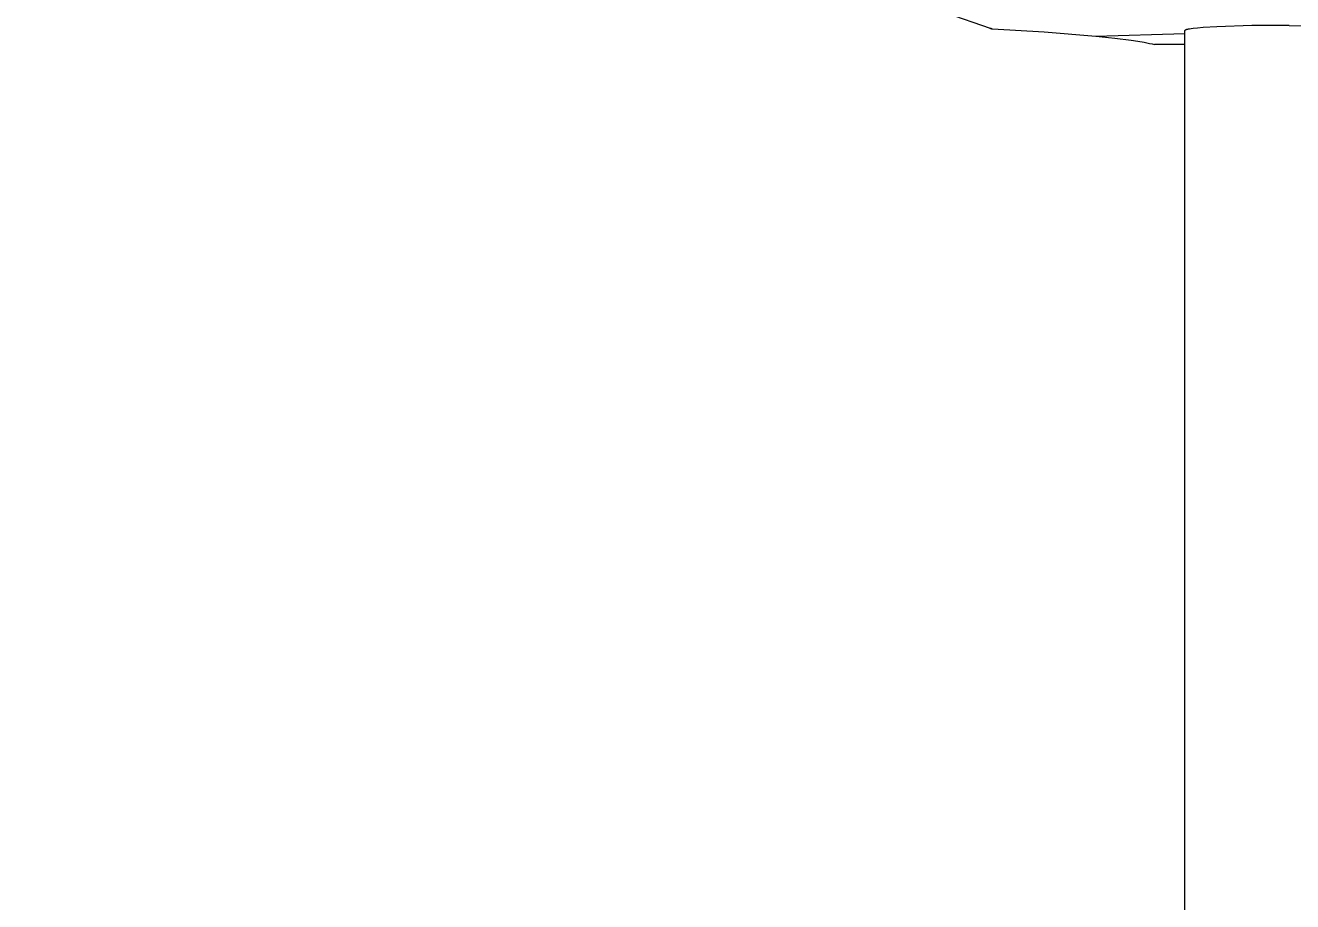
# Model space of a CAD drawing. Header units: inches. Extents: x 214 to 477, y -11 to 187.
# Drawn here: x 236.33 to 258.21, y 157.41 to 172.54 of the extents above; entities that cross this region are included whole.
import ezdxf

# ---------------------------------------------------------------- set-up
doc = ezdxf.new("R2010")
doc.units = ezdxf.units.IN
doc.layers.add('ZANO_R', color=7, linetype='Continuous', lineweight=0)
doc.layers.add('ZANO_W', color=1, linetype='Continuous', lineweight=0)
doc.styles.get("Standard").update_dxf_attribs({"font": 'arial.ttf'})
doc.dimstyles.new('amerykanie', dxfattribs={"dimtxt": 50, "dimasz": 50, "dimexe": 0.5, "dimexo": 0.5, "dimgap": 1, "dimtad": 1, "dimdec": 0, "dimzin": 0, "dimlunit": 5, "dimtxsty": 'Standard', "dimcen": 0.09, "dimclrd": 1, "dimclre": 1, "dimclrt": 1, "dimazin": 0, "dimtfac": 1, "dimtdec": 0, "dimtmove": 0, "dimatfit": 3, "dimfxl": 1, "dimtzin": 0, "dimarcsym": 1})

# ---------------------------------------------------------------- blocks, each defined once
blk = doc.blocks.new('*D357')
at = {"layer": 'ZANO_W', "color": 1, "lineweight": -2}
for p, q in [((255.088, 177.692), (217.287, 177.692)), ((217.787, 176.692), (217.787, 73.709)), ((254.898, 72.709), (217.287, 72.709))]:
    blk.add_line(p, q, dxfattribs=at)
at = {"layer": 'ZANO_W', "color": 1}
for points in [[(217.954, 176.692), (217.621, 176.692), (217.787, 177.692)], [(217.621, 73.709), (217.954, 73.709), (217.787, 72.709)]]:
    blk.add_solid(points, dxfattribs=at)
at = {"layer": 'ZANO_W', "color": 1, "insert": (216.043, 125.2), "char_height": 2.4375, "attachment_point": 5, "rotation": 90}
blk.add_mtext('105', dxfattribs=at)

msp = doc.modelspace()

# ---------------------------------------------------------------- linework, layer by layer
at = {"layer": 'ZANO_R'}
for p, q in [((251.22382, 173.10507), (252.99057, 172.48799)), ((252.98913, 172.48851), (252.98883, 172.48691)), ((252.99373, 172.48557), (252.98883, 172.48691)), ((252.99057, 172.48799), (252.99468, 172.48658)), ((252.99867, 172.48438), (252.99373, 172.48557)), ((252.99468, 172.48658), (252.99884, 172.4853)), ((253.00364, 172.48333), (252.99867, 172.48438)), ((252.99884, 172.4853), (253.00303, 172.48415)), ((252.99902, 172.48418), (253.00412, 172.48307)), ((253.00303, 172.48415), (253.00726, 172.48314)), ((253.00864, 172.48241), (253.00364, 172.48333)), ((253.00412, 172.48307), (253.00926, 172.48212)), ((253.00726, 172.48314), (253.01152, 172.48225)), ((253.01436, 172.48155), (253.00864, 172.48241)), ((253.00926, 172.48212), (253.01442, 172.48134)), ((253.01152, 172.48225), (253.0158, 172.4815)), ((253.02011, 172.48089), (253.01436, 172.48155)), ((253.01442, 172.48134), (253.0196, 172.48072)), ((253.0158, 172.4815), (253.02011, 172.48089)), ((253.0196, 172.48072), (253.0248, 172.48028)), ((253.0248, 172.48028), (253.03002, 172.48)), ((253.03002, 172.48), (253.9237, 172.42709)), ((256.35369, 172.4502), (256.3529, 172.44745)), ((256.3529, 89.73676), (256.3529, 172.44745)), ((256.35401, 172.4507), (256.35369, 172.4502)), ((256.35438, 172.45121), (256.35401, 172.4507)), ((256.3548, 172.45172), (256.35438, 172.45121)), ((256.35529, 172.45223), (256.3548, 172.45172)), ((256.35582, 172.45274), (256.35529, 172.45223)), ((256.35642, 172.45325), (256.35582, 172.45274)), ((256.35706, 172.45376), (256.35642, 172.45325)), ((256.35777, 172.45428), (256.35706, 172.45376)), ((256.35853, 172.45479), (256.35777, 172.45428)), ((256.35935, 172.45531), (256.35853, 172.45479)), ((256.36023, 172.45582), (256.35935, 172.45531)), ((256.36116, 172.45634), (256.36023, 172.45582)), ((256.36216, 172.45686), (256.36116, 172.45634)), ((256.36321, 172.45737), (256.36216, 172.45686)), ((256.36432, 172.45789), (256.36321, 172.45737)), ((256.36549, 172.45841), (256.36432, 172.45789)), ((256.368, 172.45946), (256.36549, 172.45841)), ((256.37076, 172.4605), (256.368, 172.45946)), ((256.37376, 172.46155), (256.37076, 172.4605)), ((256.377, 172.4626), (256.37376, 172.46155)), ((256.38049, 172.46365), (256.377, 172.4626)), ((256.38423, 172.4647), (256.38049, 172.46365)), ((256.39245, 172.46681), (256.38423, 172.4647)), ((256.4017, 172.46893), (256.39245, 172.46681)), ((256.41198, 172.47104), (256.4017, 172.46893)), ((256.43567, 172.47528), (256.41198, 172.47104)), ((256.46361, 172.47951), (256.43567, 172.47528)), ((256.49585, 172.4837), (256.46361, 172.47951)), ((256.57325, 172.49194), (256.49585, 172.4837)), ((256.66758, 172.49985), (256.57325, 172.49194)), ((256.90319, 172.51413), (256.66758, 172.49985)), ((257.5079, 172.53358), (256.90319, 172.51413)), ((258.15547, 172.53899), (257.5079, 172.53358)), ((258.15547, 172.53899), (258.78217, 172.53186)), ((253.9237, 172.42709), (254.81604, 172.3549)), ((254.81618, 172.3549), (254.81604, 172.3549)), ((254.81618, 172.35491), (256.3529, 172.39818)), ((254.81618, 172.35491), (255.14594, 172.31967)), ((255.14594, 172.31967), (255.42424, 172.28343)), ((255.42424, 172.28343), (255.5441, 172.26494)), ((255.5441, 172.26494), (255.65109, 172.2462)), ((255.65109, 172.2462), (255.74522, 172.22721)), ((255.74522, 172.22721), (255.78746, 172.21762)), ((255.78746, 172.21762), (255.82649, 172.20797)), ((255.82649, 172.20797), (255.82649, 172.20796)), ((255.82649, 172.20796), (255.8265, 172.20794)), ((255.8265, 172.20794), (255.8265, 172.20793)), ((255.8265, 172.20793), (255.82651, 172.20791)), ((255.82651, 172.20791), (255.82651, 172.2079)), ((255.82651, 172.2079), (255.82652, 172.20789)), ((255.82652, 172.20789), (255.82653, 172.20787)), ((255.82653, 172.20787), (255.82654, 172.20786)), ((255.82654, 172.20786), (255.82654, 172.20785)), ((255.82654, 172.20785), (255.82655, 172.20783)), ((255.82655, 172.20783), (255.82656, 172.20782)), ((255.82656, 172.20782), (255.82657, 172.20781)), ((255.82657, 172.20781), (255.82658, 172.2078)), ((255.82658, 172.2078), (255.82659, 172.20779)), ((255.82659, 172.20779), (255.8266, 172.20778)), ((255.8266, 172.20778), (255.82661, 172.20777)), ((255.82661, 172.20777), (255.82662, 172.20775)), ((255.82662, 172.20775), (255.82663, 172.20775)), ((255.82663, 172.20775), (255.82665, 172.20774)), ((255.82665, 172.20774), (255.82666, 172.20773)), ((255.82666, 172.20773), (255.82667, 172.20772)), ((255.82667, 172.20772), (255.82668, 172.20771)), ((255.82668, 172.20771), (255.8267, 172.2077)), ((255.8267, 172.2077), (255.82671, 172.2077)), ((255.82671, 172.2077), (255.82672, 172.20769)), ((255.82672, 172.20769), (255.82674, 172.20768)), ((255.82674, 172.20768), (255.82675, 172.20768)), ((255.82675, 172.20768), (255.82677, 172.20767)), ((255.82677, 172.20767), (255.82678, 172.20767)), ((255.82678, 172.20767), (255.82679, 172.20766)), ((255.82679, 172.20766), (255.82681, 172.20766)), ((255.82681, 172.20766), (255.82682, 172.20765)), ((255.82682, 172.20765), (255.82684, 172.20765)), ((255.82684, 172.20765), (255.82685, 172.20765)), ((255.82685, 172.20765), (255.82687, 172.20765)), ((256.3529, 172.20682), (255.82687, 172.20765))]:
    msp.add_line(p, q, dxfattribs=at)

# ---------------------------------------------------------------- dimensions: what is measured, and where the dimension line sits
at = {"layer": 'ZANO_W'}
dim = msp.add_linear_dim(base=(217.78743, 72.70922), p1=(255.5884, 177.69171), p2=(255.3979, 72.70922), angle=90, dimstyle='amerykanie', override={"dimtxt": 2.4375, "dimasz": 1, "dimgap": 0.5, "dimdec": 4, "dimaunit": 1, "dimadec": 1, "dimtdec": 4, "dimtmove": 1, "dimfrac": 2}, dxfattribs=at)
dim.commit()
dim.dimension.update_dxf_attribs({"geometry": '*D357', "text_midpoint": (216.04291, 125.20046)})

doc.saveas('drawing.dxf')
